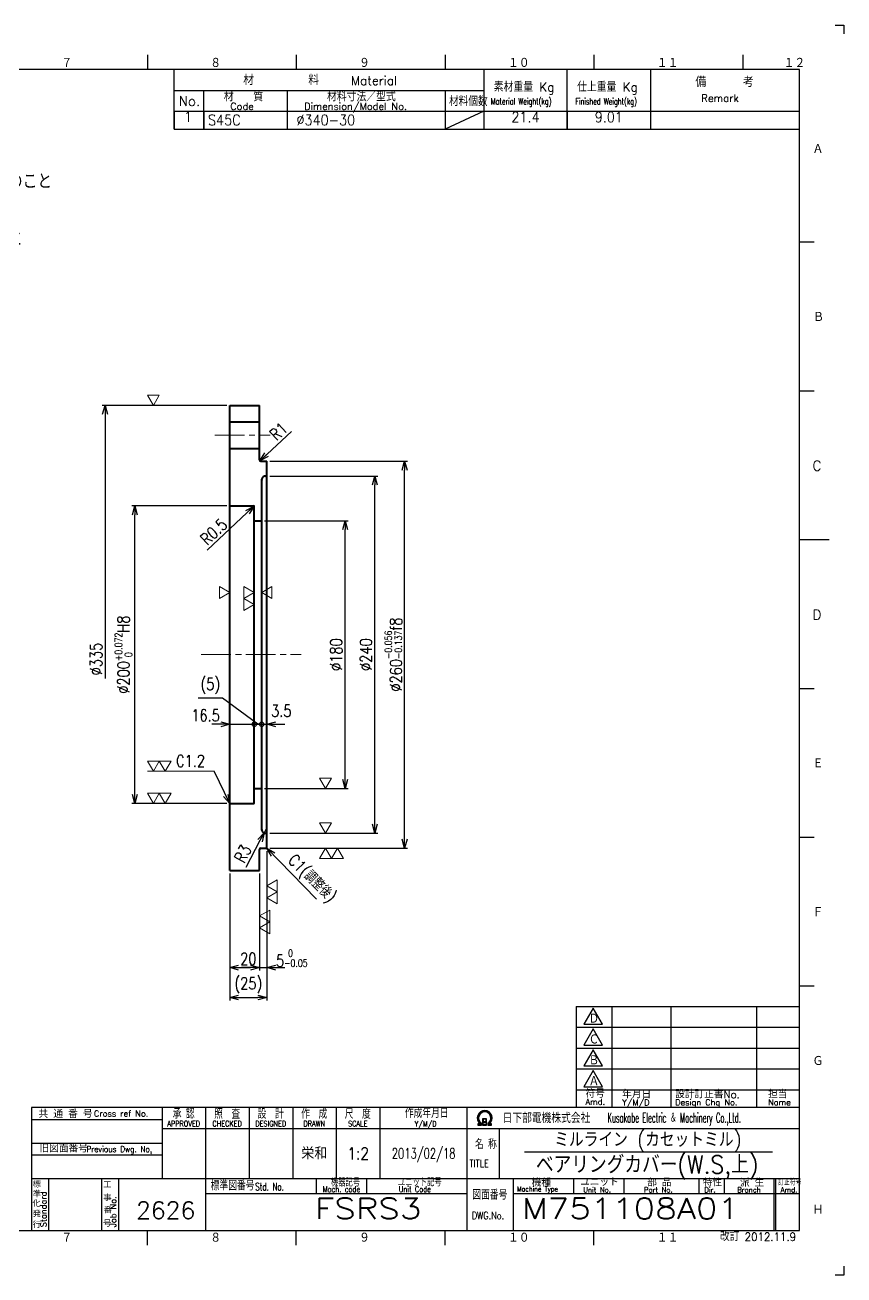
# Model space of a CAD drawing. Header units: millimetres. Extents: x 0 to 1188, y 0 to 840.
# Drawn here: x 638 to 1188, y 0 to 840 of the extents above; entities that cross this region are included whole.
import ezdxf
from ezdxf.enums import TextEntityAlignment as Align

# ---------------------------------------------------------------- set-up
doc = ezdxf.new("R2010")
doc.units = ezdxf.units.MM
doc.header["$LTSCALE"] = 2
doc.linetypes.add('GEN7', pattern=[15, 10, -1.5, 2, -1.5])
doc.layers.get('0').update_dxf_attribs({"lineweight": 20})
doc.layers.get('DEFPOINTS').update_dxf_attribs({"color": 253})
for name, color, linetype, lineweight in [('2', 5, 'Continuous', 40), ('4', 3, 'Continuous', 13), ('5', 3, 'Continuous', 13), ('6', 7, 'Continuous', 50), ('7', 4, 'GEN7', 13), ('8', 1, 'Continuous', 13)]:
    doc.layers.add(name, color=color, linetype=linetype, lineweight=lineweight)
doc.layers.add('RAHM2', color=1, linetype='Continuous')
doc.layers.add('RAHM3', color=52, linetype='Continuous')
doc.styles.add('DIMENSION', font='romans.shx', dxfattribs={"width": 0.8, "bigfont": 'extfont2.shx'})
doc.styles.get("Standard").update_dxf_attribs({"font": 'romans.shx', "width": 0.8, "bigfont": 'extfont2.shx'})
doc.dimstyles.new('GEN-ISO$0', dxfattribs={"dimscale": 2, "dimtxt": 4, "dimasz": 3, "dimexe": 1, "dimexo": 1, "dimgap": 1, "dimtad": 3, "dimrnd": 0.01, "dimdsep": 46, "dimtxsty": 'Standard', "dimblk": 'OPEN30', "dimcen": 0, "dimclrt": 7, "dimazin": 2, "dimtp": 0.1, "dimtm": 0.1, "dimtfac": 0.6, "dimtmove": 2, "dimatfit": 3, "dimldrblk": 'OPEN30', "dimfxl": 1, "dimarcsym": 0})
doc.dimstyles.new('GEN-ISO$4', dxfattribs={"dimscale": 2, "dimtxt": 4, "dimasz": 3, "dimexe": 1, "dimexo": 1, "dimgap": 1, "dimtad": 1, "dimtoh": 1, "dimrnd": 0.01, "dimdsep": 46, "dimtxsty": 'Standard', "dimblk": 'OPEN30', "dimcen": 0, "dimclrt": 7, "dimazin": 2, "dimtp": 0.1, "dimtm": 0.1, "dimtfac": 0.6, "dimtofl": 0, "dimtmove": 0, "dimatfit": 2, "dimldrblk": 'OPEN30', "dimfxl": 1, "dimarcsym": 0})
doc.dimstyles.new('GEN-ISO$7', dxfattribs={"dimscale": 2, "dimtxt": 4, "dimasz": 3, "dimexe": 1, "dimexo": 1, "dimgap": 1, "dimtad": 3, "dimrnd": 0.01, "dimdsep": 46, "dimtxsty": 'Standard', "dimblk": 'OPEN30', "dimcen": 0, "dimclrt": 7, "dimazin": 2, "dimtp": 0.1, "dimtm": 0.1, "dimtfac": 0.6, "dimtmove": 2, "dimatfit": 3, "dimldrblk": 'OPEN30', "dimfxl": 1, "dimarcsym": 0})

# ---------------------------------------------------------------- blocks, each defined once
blk = doc.blocks.new('1A2ブヒン')
at = {"layer": 'RAHM2', "color": 5, "linetype": 'Continuous'}
for p, q in [((591, 420), (594, 420)), ((594, 420), (594, 417)), ((360, 410), (360, 405)), ((410, 410), (410, 405)), ((460, 410), (460, 405)), ((510, 410), (510, 405)), ((560, 410), (560, 405)), ((579, 405), (25, 405)), ((579, 15), (579, 405)), ((584, 347), (579, 347)), ((584, 347), (579, 347)), ((584, 297), (579, 297)), ((584, 297), (579, 297)), ((589, 247), (579, 247)), ((589, 247), (579, 247)), ((584, 197), (579, 197)), ((584, 197), (579, 197)), ((584, 147), (579, 147)), ((584, 147), (579, 147)), ((584, 97), (579, 97)), ((584, 97), (579, 97)), ((25, 15), (579, 15)), ((360, 10), (360, 15)), ((410, 10), (410, 15)), ((460, 10), (460, 15)), ((510, 10), (510, 15)), ((594, 0), (591, 0)), ((594, 3), (594, 0))]:
    blk.add_line(p, q, dxfattribs=at)
at = {"layer": 'RAHM2', "color": 7, "linetype": 'Continuous'}
for p, q in [((369, 385), (369, 405)), ((473, 405), (473, 385)), ((501, 385), (501, 405)), ((529, 405), (529, 385)), ((369, 398), (473, 398)), ((379, 385), (379, 398)), ((407, 398), (407, 385)), ((460, 398), (460, 385)), ((369, 391), (579, 391)), ((473, 391), (460, 385)), ((369, 385), (579, 385)), ((504, 90.26), (579, 90.26)), ((504, 90.26), (504, 56.26)), ((516, 90.26), (516, 56.26)), ((535.8, 90.26), (535.8, 56.26)), ((564.6, 90.26), (564.6, 56.26)), ((579, 56.26), (579, 90.26)), ((504, 83.26), (579, 83.26)), ((504, 76.26), (579, 76.26)), ((504, 69.26), (579, 69.26)), ((504, 62.26), (579, 62.26)), ((364.93, 56.26), (364.93, 32.42)), ((379.55, 56.26), (379.55, 15)), ((394.18, 56.26), (394.18, 32.42)), ((408.8, 56.26), (408.8, 32.42)), ((423.43, 56.26), (423.43, 32.42)), ((438.05, 56.26), (438.05, 32.42)), ((467.3, 56.26), (467.3, 15)), ((321.05, 52.26), (364.93, 52.26)), ((364.93, 49.26), (579, 49.26)), ((438.05, 49.26), (438.05, 32.42)), ((467.3, 49.26), (467.3, 49.26)), ((478.17, 49.26), (478.17, 32.42)), ((321.05, 44.34), (364.93, 44.34)), ((321.05, 40.34), (364.93, 40.34)), ((321.05, 32.42), (579, 32.42)), ((326.77, 32.42), (326.77, 15)), ((344.59, 32.42), (344.59, 15)), ((350.3, 32.42), (350.3, 15)), ((416.73, 32.42), (416.73, 27.42)), ((433.59, 32.42), (433.59, 27.42)), ((482.82, 32.42), (482.82, 15)), ((503.15, 32.42), (503.15, 27.42)), ((520, 32.42), (520, 27.42)), ((545.29, 32.42), (545.29, 27.42)), ((553.72, 32.42), (553.72, 27.42)), ((570.57, 15), (570.57, 32.42)), ((571.07, 15), (571.07, 32.42)), ((379.55, 27.42), (467.3, 27.42)), ((482.82, 27.42), (579, 27.42))]:
    blk.add_line(p, q, dxfattribs=at)
at = {"layer": 'RAHM2', "color": 3, "linetype": 'Continuous'}
blk.add_line((486.73, 41.35), (570.03, 41.35), dxfattribs=at)
at = {"layer": 'RAHM2', "color": 7, "linetype": 'Continuous'}
for points in [[(509.79, 89.67), (506.65, 84.23), (512.92, 84.23)], [(509.79, 82.67), (506.65, 77.23), (512.92, 77.23)], [(509.79, 75.67), (506.65, 70.23), (512.92, 70.23)], [(509.79, 68.67), (506.65, 63.23), (512.92, 63.23)]]:
    blk.add_lwpolyline(points, close=True, dxfattribs=at)
at = {"layer": 'RAHM2', "color": 5, "linetype": 'Continuous'}
blk.add_lwpolyline([(579, 56.26), (321.05, 56.26), (321.05, 15)], dxfattribs=at)
at = {"layer": 'RAHM2', "color": 7, "linetype": 'Continuous'}
for points in [[(471.02, 50.4), (472.22, 50.4), (472.22, 51.01)], [(471.02, 50.58), (471.97, 50.58), (471.97, 50.91)], [(471.72, 50.82), (471.72, 50.75), (471.02, 50.75), (471.02, 50.4)], [(472.62, 52.51), (472.62, 50.4), (473.92, 50.4), (473.92, 52.51), (472.62, 52.51)], [(472.77, 52.36), (472.77, 51.53), (473.77, 51.53), (473.77, 52.36), (472.77, 52.36)], [(473.77, 51.38), (473.77, 50.55), (472.77, 50.55), (472.77, 51.38), (473.77, 51.38)], [(474.32, 50.98), (474.32, 50.4), (475.58, 50.4), (475.58, 50.75), (474.85, 50.75), (474.85, 50.8)], [(474.57, 50.87), (474.57, 50.58), (475.58, 50.58)]]:
    blk.add_lwpolyline(points, dxfattribs=at)
for radius, start, end in [(2.5, 308.2706, 230.8952), (2.28, 303.9949, 234.4013), (2.06, 299.8294, 238.4756)]:
    blk.add_arc((473.3, 52.76), radius, start, end, dxfattribs=at)
at = {"layer": '4', "width": 0.9}
blk.add_text('改訂 2012.11.9', height=2.8, dxfattribs=at).set_placement((577.91, 11.44), align=Align.RIGHT)
at = {"layer": 'RAHM2', "color": 5, "linetype": 'Continuous'}
for s, height, p in [('７', 3.31, (331.11, 405.6)), ('８', 3.31, (381.11, 405.6)), ('９', 3.31, (431.11, 405.6)), ('１０', 3.311, (481.11, 405.6)), ('１１', 3.311, (531.11, 405.6)), ('１２', 3.311, (573.72, 405.6)), ('Ａ', 3.31, (583.43, 376.71)), ('Ｂ', 3.31, (583.65, 320.24)), ('C', 3.31, (583.43, 270.24)), ('D', 3.31, (583.43, 220.24)), ('Ｅ', 3.31, (583.43, 170.24)), ('Ｆ', 3.31, (583.43, 120.24)), ('Ｇ', 3.31, (583.43, 70.24)), ('Ｈ', 3.31, (583.43, 20.24)), ('７', 3.31, (331.11, 10.87)), ('８', 3.31, (381.11, 10.87)), ('９', 3.31, (431.11, 10.87)), ('１０', 3.311, (481.11, 10.87)), ('１１', 3.311, (531.11, 10.87))]:
    blk.add_text(s, height=height, dxfattribs=at).set_placement(p)
at = {"layer": 'RAHM2', "color": 7, "linetype": 'Continuous'}
for s, height, p in [('材\u3000\u3000\u3000\u3000\u3000料', 3.311, (392.18, 399.82)), ('Material', 3, (428.34, 399.82)), ('素材重量 Kg', 3, (476.35, 397.63)), ('仕上重量 Kg', 3, (504.35, 397.63)), ('備     考', 3.311, (544.08, 399.21)), ('No.', 3.311, (370.5, 392.82)), ('材\u3000\u3000質', 3, (385.68, 394.39)), ('材料寸法／型式', 3, (420.33, 394.39)), ('Remark', 2.5, (546.03, 394.16)), ('Code', 2.4, (387.82, 391.45)), ('Dimension/Model No.', 2.4, (412.65, 391.45)), ('Ｄ', 3.2, (508.23, 84.47)), ('Ｃ', 3.2, (508.23, 77.47)), ('Ｂ', 3.2, (508.23, 70.47)), ('Ａ', 3.2, (508.23, 63.47)), ('Amd.', 2, (507.17, 57.2)), ('符号', 2.5, (507.17, 59.63)), ('Y/M/D', 2, (519.49, 56.97)), ('年月日', 2.5, (519.49, 59.4)), ('設計訂正書No.', 2.5, (537.29, 59.44)), ('Design Chg No.', 2, (537.29, 57.01)), ('担当', 2.5, (568.5, 59.44)), ('Name', 2, (568.5, 57.01)), ('共 通 番 号', 2.5, (323.44, 52.79)), ('Cross ref No.', 2, (342.05, 53.23)), ('旧図面番号', 2.5, (323.76, 41.21)), ('標', 2, (321.44, 29.43)), ('工', 2, (345.15, 29.24)), ('機種', 2.4, (489.08, 29.76)), ('ユニット', 2.4, (505.39, 29.96)), ('Unit No.', 1.7, (506.39, 27.76)), ('Part No.', 1.7, (526.81, 27.76)), ('部 品', 2.4, (527.93, 29.79)), ('特性', 2.4, (546.55, 29.78)), ('Dir.', 1.7, (547.09, 27.76)), ('Branch', 1.7, (558.13, 27.76)), ('派 生', 2.4, (559.06, 29.72)), ('Amd.', 1.7, (572.74, 27.76)), ('準', 2, (321.47, 26.11)), ('事', 2, (345.17, 24.92)), ('化', 2, (321.37, 22.95)), ('発', 2, (321.46, 19.47)), ('番', 2, (345.31, 20.76)), ('行', 2, (321.46, 15.82)), ('号', 2, (345.11, 16.28))]:
    blk.add_text(s, height=height, dxfattribs=at).set_placement(p)
for s, height, width, p in [('材料個数', 3, 0.8, (461.32, 392.79)), ('Material Weight(kg)', 2.2, 0.68, (475.37, 393.25)), ('Finished Weight(kg)', 2.2, 0.68, (503.74, 393.25)), ('作成年月日', 3, 0.7, (446.49, 52.82)), ('Kusakabe Electric ＆ Machinery Co.,Ltd.', 3.3108, 0.5, (514.56, 51.19)), ('Y/M/D', 1.8, 0.8, (449.79, 49.87)), ('Previous Dwg. No,', 2, 0.9, (339.53, 41.31)), ('名 称', 3, 0.7, (470.06, 42.33)), ('TITLE', 2.5, 0.8, (468.18, 36.25)), ('標準図番号', 3, 0.7, (381.26, 28.44)), ('Std. No.', 2.5, 0.7, (396.23, 28.44)), ('Mach. code', 2, 0.7, (418.86, 27.83)), ('機器記号', 2.5, 0.7, (421.65, 29.77)), ('ユニット記号', 2.5, 0.7, (444.14, 29.85)), ('Unit Code', 2, 0.7, (444.45, 27.83)), ('Machine Type', 1.7, 0.9, (484.15, 28.05)), ('訂正符号', 2, 0.7, (571.87, 30.16)), ('図面番号', 3, 0.7, (469.15, 25.37))]:
    blk.add_text(s, height=height, dxfattribs=dict(at, width=width)).set_placement(p)
for s, height, width, p in [('承 認', 3, 0.7, (372.18, 54.35)), ('照  査', 3, 0.7, (386.8, 54.35)), ('設  計', 3, 0.7, (401.43, 54.35)), ('作  成', 3, 0.7, (416.05, 54.35)), ('尺  度', 3, 0.7, (430.67, 54.35)), ('APPROVED', 1.8, 0.8, (372.18, 50.85)), ('CHECKED', 1.8, 0.8, (386.8, 50.85)), ('DESIGNED', 1.8, 0.8, (401.43, 50.85)), ('DRAWN', 1.8, 0.8, (416.05, 50.85)), ('SCALE', 1.8, 0.8, (430.67, 50.85)), ('DWG.No.', 2.5, 0.8, (474.41, 19.96))]:
    blk.add_text(s, height=height, dxfattribs=dict(at, width=width)).set_placement(p, align=Align.MIDDLE)
at = {"layer": 'RAHM2', "color": 7, "linetype": 'Continuous', "width": 0.844147}
blk.add_text('日下部電機株式会社', height=3.311, dxfattribs=at).set_placement((479.35, 51.06), (508.79, 51.06), align=Align.FIT)
at = {"layer": 'RAHM2', "color": 7, "linetype": 'Continuous'}
for s, p in [('Standard', (326.07, 16.05)), ('Job No.', (349.5, 16.05))]:
    blk.add_text(s, height=2, rotation=90, dxfattribs=at).set_placement(p)
at = {"layer": 'RAHM2', "color": 5, "linetype": 'Continuous', "width": 0.7}
for tag, p in [('HEADER3', (35, 392.01)), ('HEADER4', (54.75, 392)), ('HEADER15', (74.49, 392)), ('HEADER16', (94.43, 392))]:
    blk.add_attdef(tag, text='', height=6, dxfattribs=at).set_placement(p, align=Align.MIDDLE)
at = {"layer": 'RAHM2', "color": 7, "linetype": 'Continuous'}
blk.add_attdef('HEADER5', text='', height=2.5, dxfattribs=at).set_placement((63.69, 385.1), align=Align.BOTTOM_RIGHT)
for tag, height, width, p in [('HEADER25', 3.2, 0.63, (525.91, 86.65)), ('HEADER24', 3.5, 0.8, (571.57, 86.49)), ('HEADER23', 3.33, 0.8, (550.4, 86.46)), ('HEADER22', 3.2, 0.63, (525.91, 79.65)), ('HEADER20', 3.33, 0.8, (550.4, 79.46)), ('HEADER21', 3.5, 0.8, (571.57, 79.49)), ('HEADER19', 3.2, 0.63, (525.91, 72.65)), ('HEADER17', 3.33, 0.8, (550.4, 72.46)), ('HEADER18', 3.5, 0.8, (571.57, 72.49)), ('HEADER11', 3.2, 0.63, (525.91, 65.65)), ('HEADER10', 3.5, 0.8, (571.57, 65.49)), ('HEADER9', 3.33, 0.8, (550.4, 65.46)), ('HEADER7', 3.31, 0.8, (343.63, 48.21)), ('HEADER1', 5, 0.9, (528.12, 45.15)), ('GEN-TITLE-SCA', 4, 0.85, (430.79, 40.85)), ('HEADER14', 3.31, 0.8, (343.63, 36.29)), ('HEADER2', 6, 0.9, (527.89, 36.68))]:
    blk.add_attdef(tag, text='', height=height, dxfattribs=dict(at, width=width)).set_placement(p, align=Align.MIDDLE)
for tag, p in [('HEADER27', (401.45, 41.09)), ('HEADER26', (416.07, 41.09))]:
    blk.add_attdef(tag, text='', height=4, dxfattribs=at).set_placement(p, align=Align.MIDDLE)
at = {"layer": 'RAHM2', "color": 7, "linetype": 'Continuous', "width": 0.7}
blk.add_attdef('GEN-TITLE-DAT', text='', height=3.5, dxfattribs=at).set_placement((452.8, 39.1), align=Align.CENTER)
at = {"layer": 'RAHM2', "color": 5, "linetype": 'Continuous', "style": 'DIMENSION', "width": 1.2}
for tag, p in [('HEADER13', (382.56, 16.75)), ('HEADER12', (416.26, 16.72)), ('GEN-TITLE-DWG', (485.79, 16.74))]:
    blk.add_attdef(tag, text='', height=7.02, dxfattribs=at).set_placement(p, align=Align.BOTTOM_LEFT)
at = {"layer": 'RAHM2', "color": 5, "linetype": 'Continuous', "style": 'DIMENSION'}
blk.add_attdef('HEADER8', text='', height=7.02, dxfattribs=at).set_placement((577.6, 16.71), align=Align.BOTTOM_RIGHT)
at = {"layer": 'RAHM2', "color": 5, "linetype": 'Continuous'}
blk.add_attdef('HEADER6', text='', height=5.8, dxfattribs=at).set_placement((376.09, 17.1), align=Align.BOTTOM_RIGHT)
blk = doc.blocks.new('STDBUHIN')
at = {"color": 7}
for p, q in [((0, 0), (0, -6)), ((10, 0), (10, -6)), ((38, 0), (38, -6)), ((91, 0), (91, -6)), ((104, 0), (104, -6)), ((132, 0), (132, -6)), ((160, 0), (160, -6)), ((0, -6), (210, -6))]:
    blk.add_line(p, q, dxfattribs=at)
at = {"layer": 'RAHM3', "color": 7, "width": 0.9}
for tag, p in [('1GENST', (4.710911, -4.609434)), ('4GENST', (96.434633, -4.658422)), ('5GENST', (118, -4.729)), ('6GENST', (146, -4.729))]:
    blk.add_attdef(tag, text='', height=3.5, dxfattribs=at).set_placement(p, align=Align.BOTTOM_CENTER)
at = {"layer": 'RAHM3', "color": 7}
for tag, p, width in [('2GENST', (11.373533, -4.658422), 0.8), ('3GENST', (41.070972, -4.658422), 0.8), ('7GENST', (162.759538, -4.671383), 0.9)]:
    blk.add_attdef(tag, p, '', height=3.5, dxfattribs=dict(at, width=width))
blk = doc.blocks.new('_Open30')
at = {"color": 0, "linetype": 'ByBlock', "lineweight": -2}
for p, q in [((-1, 0.27), (0, 0)), ((0, 0), (-1, -0.27)), ((0, 0), (-1, 0))]:
    blk.add_line(p, q, dxfattribs=at)
blk = doc.blocks.new('*D12')
at = {"layer": '5', "color": 0, "lineweight": -2, "transparency": 16777216}
for p, q in [((800.28, 284.89), (800.28, 184.54)), ((775.28, 269.89), (775.28, 184.54)), ((781.28, 186.54), (794.28, 186.54))]:
    blk.add_line(p, q, dxfattribs=at)
at = {"layer": 'DEFPOINTS', "color": 0, "transparency": 16777216}
for p in [(800.28, 286.89), (775.28, 271.89), (800.28, 186.54)]:
    blk.add_point(p, dxfattribs=at)
at = {"layer": '5', "color": 0, "lineweight": -2, "transparency": 16777216, "xscale": 6, "yscale": 6, "zscale": 6, "rotation": 180}
blk.add_blockref('_Open30', (775.28, 186.54), dxfattribs=at)
at = {"layer": '5', "color": 0, "lineweight": -2, "transparency": 16777216, "xscale": 6, "yscale": 6, "zscale": 6}
blk.add_blockref('_Open30', (800.28, 186.54), dxfattribs=at)
at = {"layer": '5', "color": 7, "transparency": 16777216, "insert": (787.78, 194.64), "char_height": 8, "attachment_point": 5}
blk.add_mtext('(25)', dxfattribs=at)
blk = doc.blocks.new('*D13')
at = {"layer": '5', "color": 0, "lineweight": -2, "transparency": 16777216}
for p, q in [((775.28, 269.89), (775.28, 204.54)), ((795.28, 269.89), (795.28, 204.54)), ((781.28, 206.54), (789.28, 206.54))]:
    blk.add_line(p, q, dxfattribs=at)
at = {"layer": 'DEFPOINTS', "color": 0, "transparency": 16777216}
for p in [(775.28, 271.89), (795.28, 271.89), (795.28, 206.54)]:
    blk.add_point(p, dxfattribs=at)
at = {"layer": '5', "color": 0, "lineweight": -2, "transparency": 16777216, "xscale": 6, "yscale": 6, "zscale": 6, "rotation": 180}
blk.add_blockref('_Open30', (775.28, 206.54), dxfattribs=at)
at = {"layer": '5', "color": 0, "lineweight": -2, "transparency": 16777216, "xscale": 6, "yscale": 6, "zscale": 6}
blk.add_blockref('_Open30', (795.28, 206.54), dxfattribs=at)
at = {"layer": '5', "color": 7, "transparency": 16777216, "insert": (787.78, 212.54), "char_height": 8, "attachment_point": 5}
blk.add_mtext('20', dxfattribs=at)
blk = doc.blocks.new('*D14')
at = {"layer": '5', "color": 0, "lineweight": -2, "transparency": 16777216}
for p, q in [((800.28, 284.89), (800.28, 204.54)), ((795.28, 269.89), (795.28, 204.54)), ((789.28, 206.54), (783.28, 206.54)), ((795.28, 206.54), (800.28, 206.54)), ((806.28, 206.54), (812.28, 206.54))]:
    blk.add_line(p, q, dxfattribs=at)
at = {"layer": 'DEFPOINTS', "color": 0, "transparency": 16777216}
for p in [(800.28, 286.89), (795.28, 271.89), (800.28, 206.54)]:
    blk.add_point(p, dxfattribs=at)
at = {"layer": '5', "color": 0, "lineweight": -2, "transparency": 16777216, "xscale": 6, "yscale": 6, "zscale": 6}
blk.add_blockref('_Open30', (795.28, 206.54), dxfattribs=at)
at = {"layer": '5', "color": 0, "lineweight": -2, "transparency": 16777216, "xscale": 6, "yscale": 6, "zscale": 6, "rotation": 180}
blk.add_blockref('_Open30', (800.28, 206.54), dxfattribs=at)
at = {"layer": '5', "color": 7, "transparency": 16777216, "insert": (817.01, 212.94), "char_height": 8, "attachment_point": 5}
blk.add_mtext('5{\\H4.800000;\\S 0^ -0.05;}', dxfattribs=at)
blk = doc.blocks.new('*D15')
at = {"layer": '5', "color": 0, "lineweight": -2, "transparency": 16777216}
for p, q in [((773.28, 516.89), (709.53, 516.89)), ((711.53, 322.89), (711.53, 510.89)), ((773.28, 316.89), (709.53, 316.89))]:
    blk.add_line(p, q, dxfattribs=at)
at = {"layer": 'DEFPOINTS', "color": 0, "transparency": 16777216}
for p in [(711.53, 516.89), (775.28, 516.89), (775.28, 316.89)]:
    blk.add_point(p, dxfattribs=at)
at = {"layer": '5', "color": 0, "lineweight": -2, "transparency": 16777216, "xscale": 6, "yscale": 6, "zscale": 6}
for p, rotation in [((711.53, 516.89), 90), ((711.53, 316.89), 270)]:
    blk.add_blockref('_Open30', p, dxfattribs=dict(at, rotation=rotation))
at = {"layer": '5', "color": 7, "transparency": 16777216, "insert": (703.93, 416.89), "char_height": 8, "attachment_point": 5, "rotation": 90}
blk.add_mtext('\\A1;%%c200{\\H4.800000;\\S+0.072^  0;}H8', dxfattribs=at)
blk = doc.blocks.new('*D16')
at = {"layer": '5', "color": 0, "lineweight": -2, "transparency": 16777216}
for p, q in [((798.78, 506.89), (854.83, 506.89)), ((852.83, 332.89), (852.83, 500.89)), ((798.78, 326.89), (854.83, 326.89))]:
    blk.add_line(p, q, dxfattribs=at)
at = {"layer": 'DEFPOINTS', "color": 0, "transparency": 16777216}
for p in [(796.78, 506.89), (852.83, 506.89), (796.78, 326.89)]:
    blk.add_point(p, dxfattribs=at)
at = {"layer": '5', "color": 0, "lineweight": -2, "transparency": 16777216, "xscale": 6, "yscale": 6, "zscale": 6}
for p, rotation in [((852.83, 506.89), 90), ((852.83, 326.89), 270)]:
    blk.add_blockref('_Open30', p, dxfattribs=dict(at, rotation=rotation))
at = {"layer": '5', "color": 7, "transparency": 16777216, "insert": (846.83, 416.89), "char_height": 8, "attachment_point": 5, "rotation": 90}
blk.add_mtext('%%c180', dxfattribs=at)
blk = doc.blocks.new('*D17')
at = {"layer": '5', "color": 0, "lineweight": -2, "transparency": 16777216}
for p, q in [((802.28, 536.89), (874.83, 536.89)), ((872.83, 302.89), (872.83, 530.89)), ((802.28, 296.89), (874.83, 296.89))]:
    blk.add_line(p, q, dxfattribs=at)
at = {"layer": 'DEFPOINTS', "color": 0, "transparency": 16777216}
for p in [(800.28, 536.89), (872.83, 536.89), (800.28, 296.89)]:
    blk.add_point(p, dxfattribs=at)
at = {"layer": '5', "color": 0, "lineweight": -2, "transparency": 16777216, "xscale": 6, "yscale": 6, "zscale": 6}
for p, rotation in [((872.83, 536.89), 90), ((872.83, 296.89), 270)]:
    blk.add_blockref('_Open30', p, dxfattribs=dict(at, rotation=rotation))
at = {"layer": '5', "color": 7, "transparency": 16777216, "insert": (866.83, 416.89), "char_height": 8, "attachment_point": 5, "rotation": 90}
blk.add_mtext('%%c240', dxfattribs=at)
blk = doc.blocks.new('*D18')
at = {"layer": '5', "color": 0, "lineweight": -2, "transparency": 16777216}
for p, q in [((802.28, 546.89), (894.83, 546.89)), ((892.83, 292.89), (892.83, 540.89)), ((802.28, 286.89), (894.83, 286.89))]:
    blk.add_line(p, q, dxfattribs=at)
at = {"layer": 'DEFPOINTS', "color": 0, "transparency": 16777216}
for p in [(800.28, 546.89), (892.83, 546.89), (800.28, 286.89)]:
    blk.add_point(p, dxfattribs=at)
at = {"layer": '5', "color": 0, "lineweight": -2, "transparency": 16777216, "xscale": 6, "yscale": 6, "zscale": 6}
for p, rotation in [((892.83, 546.89), 90), ((892.83, 286.89), 270)]:
    blk.add_blockref('_Open30', p, dxfattribs=dict(at, rotation=rotation))
at = {"layer": '5', "color": 7, "transparency": 16777216, "insert": (885.23, 416.89), "char_height": 8, "attachment_point": 5, "rotation": 90}
blk.add_mtext('%%c260{\\H4.800000;\\S-0.056^ -0.137;}f8', dxfattribs=at)
blk = doc.blocks.new('_DotSmall')
at = {"color": 0, "linetype": 'ByBlock', "const_width": 0.5}
blk.add_lwpolyline([(-0.0625, 0, 1), (0.0625, 0, 1)], format="xyb", close=True, dxfattribs=at)
blk = doc.blocks.new('*D19')
at = {"layer": '5', "color": 0, "lineweight": -2, "transparency": 16777216}
for p, q in [((769.28, 370.07), (763.28, 370.07)), ((775.28, 370.07), (781.28, 370.07)), ((781.28, 370.07), (791.78, 370.07))]:
    blk.add_line(p, q, dxfattribs=at)
at = {"layer": 'DEFPOINTS', "color": 0, "transparency": 16777216}
for p in [(791.78, 370.07), (775.28, 347.29), (791.78, 346.42)]:
    blk.add_point(p, dxfattribs=at)
at = {"layer": '5', "color": 0, "lineweight": -2, "transparency": 16777216, "xscale": 6, "yscale": 6, "zscale": 6}
for name, p in [('_Open30', (775.28, 370.07)), ('_DotSmall', (791.78, 370.07))]:
    blk.add_blockref(name, p, dxfattribs=at)
at = {"layer": '5', "color": 7, "transparency": 16777216, "insert": (759.06, 376.07), "char_height": 8, "attachment_point": 5}
blk.add_mtext('16.5', dxfattribs=at)
blk = doc.blocks.new('*D20')
at = {"layer": '5', "color": 0, "lineweight": -2, "transparency": 16777216}
for p, q in [((770.36, 387.67), (754.17, 387.67)), ((794.28, 370.07), (770.36, 387.67)), ((791.78, 370.07), (796.78, 370.07))]:
    blk.add_line(p, q, dxfattribs=at)
at = {"layer": 'DEFPOINTS', "color": 0, "transparency": 16777216}
for p in [(796.78, 370.07), (791.78, 326.89), (796.78, 326.89)]:
    blk.add_point(p, dxfattribs=at)
at = {"layer": '5', "color": 0, "lineweight": -2, "transparency": 16777216, "xscale": 6, "yscale": 6, "zscale": 6, "rotation": 180}
blk.add_blockref('_DotSmall', (791.78, 370.07), dxfattribs=at)
at = {"layer": '5', "color": 0, "lineweight": -2, "transparency": 16777216, "xscale": 6, "yscale": 6, "zscale": 6}
blk.add_blockref('_DotSmall', (796.78, 370.07), dxfattribs=at)
at = {"layer": '5', "color": 7, "transparency": 16777216, "insert": (762.27, 395.77), "char_height": 8, "attachment_point": 5}
blk.add_mtext('(5)', dxfattribs=at)
blk = doc.blocks.new('A$C44AD5685')
at = {"layer": '6', "width": 0.9}
for s, p in [('タップ、キリ穴は面取り仕上げのこと', (0, 19.2)), ('指示なき角部は糸面取りのこと', (0, 9.6)), ('完成時、バリ、キリ粉はなきこと', (0, 0))]:
    blk.add_text(s, height=5, dxfattribs=at).set_placement(p)
blk = doc.blocks.new('100S')
for p, q in [((-2, 3.464096), (2, 3.464096)), ((0, 0), (-2, 3.464096)), ((2, 3.464096), (0, 0))]:
    blk.add_line(p, q)
blk = doc.blocks.new('*D21')
at = {"layer": '5', "color": 0, "lineweight": -2, "transparency": 16777216}
for p, q in [((790.91, 516.05), (760.15, 487.03)), ((787.28, 512.62), (790.91, 516.05))]:
    blk.add_line(p, q, dxfattribs=at)
at = {"layer": 'DEFPOINTS', "color": 0, "transparency": 16777216}
for p in [(790.91, 516.05), (791.28, 516.39)]:
    blk.add_point(p, dxfattribs=at)
at = {"layer": '5', "color": 0, "lineweight": -2, "transparency": 16777216, "xscale": 6, "yscale": 6, "zscale": 6, "rotation": 43.32553651199098}
blk.add_blockref('_Open30', (791.64, 516.74), dxfattribs=at)
at = {"layer": '5', "color": 7, "transparency": 16777216, "insert": (764.58, 499.46), "char_height": 8, "attachment_point": 5, "rotation": 43.32554}
blk.add_mtext('R0.5', dxfattribs=at)
blk = doc.blocks.new('*D22')
at = {"layer": '5', "color": 0, "lineweight": -2, "transparency": 16777216}
for p, q in [((797.01, 548.57), (816.81, 566.79)), ((799.96, 551.28), (797.01, 548.57))]:
    blk.add_line(p, q, dxfattribs=at)
at = {"layer": 'DEFPOINTS', "color": 0, "transparency": 16777216}
for p in [(796.28, 547.89), (797.01, 548.57)]:
    blk.add_point(p, dxfattribs=at)
at = {"layer": '5', "color": 0, "lineweight": -2, "transparency": 16777216, "xscale": 6, "yscale": 6, "zscale": 6, "rotation": 222.6152355958112}
blk.add_blockref('_Open30', (795.54, 547.22), dxfattribs=at)
at = {"layer": '5', "color": 7, "transparency": 16777216, "insert": (808.14, 566.96), "char_height": 8, "attachment_point": 5, "rotation": 42.61524}
blk.add_mtext('R1', dxfattribs=at)
blk = doc.blocks.new('*D23')
at = {"layer": '5', "color": 0, "lineweight": -2, "transparency": 16777216}
for p, q in [((799.78, 299.89), (798.38, 297.24)), ((795.57, 291.94), (786.06, 273.93))]:
    blk.add_line(p, q, dxfattribs=at)
at = {"layer": 'DEFPOINTS', "color": 0, "transparency": 16777216}
for p in [(798.38, 297.24), (799.78, 299.89)]:
    blk.add_point(p, dxfattribs=at)
at = {"layer": '5', "color": 0, "lineweight": -2, "transparency": 16777216, "xscale": 6, "yscale": 6, "zscale": 6, "rotation": 62.1393800991773}
blk.add_blockref('_Open30', (798.38, 297.24), dxfattribs=at)
at = {"layer": '5', "color": 7, "transparency": 16777216, "insert": (784.11, 283.09), "char_height": 8, "attachment_point": 5, "rotation": 62.13938}
blk.add_mtext('R3', dxfattribs=at)
blk = doc.blocks.new('*D32')
at = {"layer": '5', "color": 0, "linetype": 'ByBlock', "lineweight": -2, "transparency": 16777216}
for p, q in [((773.28, 584.39), (689.53, 584.39)), ((691.53, 578.39), (691.53, 400.77))]:
    blk.add_line(p, q, dxfattribs=at)
at = {"layer": 'DEFPOINTS', "color": 0, "transparency": 16777216}
for p in [(691.53, 584.39), (775.28, 584.39), (775.28, 249.39)]:
    blk.add_point(p, dxfattribs=at)
at = {"layer": '5', "color": 0, "lineweight": -2, "transparency": 16777216, "xscale": 6, "yscale": 6, "zscale": 6, "rotation": 90}
blk.add_blockref('_Open30', (691.53, 584.39), dxfattribs=at)
at = {"layer": '5', "color": 7, "transparency": 16777216, "insert": (685.53, 413.89), "char_height": 8, "attachment_point": 5, "rotation": 90}
blk.add_mtext('%%c335', dxfattribs=at)
blk = doc.blocks.new('_None')
blk = doc.blocks.new('*D33')
at = {"layer": '5', "color": 0, "linetype": 'ByBlock', "lineweight": -2, "transparency": 16777216}
for p, q in [((796.78, 370.07), (790.78, 370.07)), ((796.78, 370.07), (800.28, 370.07)), ((806.28, 370.07), (812.28, 370.07))]:
    blk.add_line(p, q, dxfattribs=at)
at = {"layer": 'DEFPOINTS', "color": 0, "transparency": 16777216}
for p in [(800.28, 370.07), (796.78, 326.89), (800.28, 296.89)]:
    blk.add_point(p, dxfattribs=at)
at = {"layer": '5', "color": 0, "lineweight": -2, "transparency": 16777216, "xscale": 6, "yscale": 6, "zscale": 6, "rotation": 180}
blk.add_blockref('_Open30', (800.28, 370.07), dxfattribs=at)
at = {"layer": '5', "color": 7, "transparency": 16777216, "insert": (809.97, 379.07), "char_height": 8, "attachment_point": 5}
blk.add_mtext('3.5', dxfattribs=at)

msp = doc.modelspace()

# ---------------------------------------------------------------- linework, layer by layer
at = {"layer": '2'}
for p, q in [((775.278, 584.392), (795.278, 584.392)), ((775.278, 271.892), (775.278, 584.392)), ((795.278, 547.892), (795.278, 584.392)), ((775.278, 573.392), (795.278, 573.392)), ((775.278, 555.392), (795.278, 555.392)), ((796.278, 546.892), (800.278, 546.892)), ((800.278, 286.892), (800.278, 546.892)), ((796.778, 299.892), (796.778, 533.892)), ((799.278, 536.892), (800.278, 536.892)), ((775.278, 516.892), (791.278, 516.892)), ((791.778, 317.392), (791.778, 516.392)), ((791.778, 506.892), (796.778, 506.892)), ((791.778, 326.892), (796.778, 326.892)), ((775.278, 316.892), (791.278, 316.892)), ((799.278, 296.892), (800.278, 296.892)), ((795.278, 271.892), (795.278, 285.892)), ((796.278, 286.892), (800.278, 286.892)), ((775.278, 271.892), (795.278, 271.892))]:
    msp.add_line(p, q, dxfattribs=at)
for centre, radius, start, end in [((796.278, 547.892), 1, 180, 270), ((799.357, 534.285), 2.609, 91.737642, 188.651216), ((791.278, 516.392), 0.5, 0, 90), ((791.278, 317.392), 0.5, 270, 0), ((799.357, 299.5), 2.609, 171.348784, 268.262358), ((796.278, 285.892), 1, 90, 180)]:
    msp.add_arc(centre, radius, start, end, dxfattribs=at)
at = {"layer": '5'}
msp.add_line((764.91, 338.469), (719.973, 338.469), dxfattribs=at)
at = {"layer": '7'}
for p, q in [((765.255, 564.392), (802.4, 564.392)), ((756.15, 416.892), (823.203, 416.892))]:
    msp.add_line(p, q, dxfattribs=at)

# ---------------------------------------------------------------- block references
at = {"layer": '2'}
ref = msp.add_blockref('1A2ブヒン', (0, 0), dxfattribs=dict(at, xscale=2, yscale=2, zscale=2))
ref.add_attrib('GEN-TITLE-DWG', 'M751108A01', dxfattribs={"layer": 'RAHM2', "color": 5, "linetype": 'Continuous', "height": 14.046, "style": 'DIMENSION', "width": 1.2}).set_placement((971.58, 33.471), align=Align.BOTTOM_LEFT)
ref.add_attrib('GEN-TITLE-DAT', '2013/02/18', dxfattribs={"layer": 'RAHM2', "color": 7, "linetype": 'Continuous', "height": 7, "width": 0.7}).set_placement((905.591, 78.205), align=Align.CENTER)
ref.add_attrib('GEN-TITLE-SCA', '1:2', dxfattribs={"layer": 'RAHM2', "color": 7, "linetype": 'Continuous', "height": 8, "width": 0.85}).set_placement((861.583, 81.701), align=Align.MIDDLE)
ref.add_attrib('HEADER1', 'ミルライン (カセットミル)', dxfattribs={"layer": 'RAHM2', "color": 7, "linetype": 'Continuous', "height": 10, "width": 0.9}).set_placement((1056.245, 90.295), align=Align.MIDDLE)
ref.add_attrib('HEADER2', 'ベアリングカバー(W.S,上)', dxfattribs={"layer": 'RAHM2', "color": 7, "linetype": 'Continuous', "height": 12, "width": 0.9}).set_placement((1055.789, 73.357), align=Align.MIDDLE)
ref.add_attrib('HEADER6', '2626', dxfattribs={"layer": 'RAHM2', "color": 5, "linetype": 'Continuous', "height": 11.6}).set_placement((752.177, 34.2), align=Align.BOTTOM_RIGHT)
ref.add_attrib('HEADER12', 'FSRS3', dxfattribs={"layer": 'RAHM2', "color": 5, "linetype": 'Continuous', "height": 14.046, "style": 'DIMENSION', "width": 1.2}).set_placement((832.516, 33.439), align=Align.BOTTOM_LEFT)
ref.add_attrib('HEADER26', '栄和', dxfattribs={"layer": 'RAHM2', "color": 7, "linetype": 'Continuous', "height": 8}).set_placement((832.148, 82.18), align=Align.MIDDLE)
at = {"layer": '2', "xscale": 2, "yscale": 2, "zscale": 2}
msp.add_blockref('A$C44AD5685', (487.677, 691.587), dxfattribs=at)
at = {"layer": '8', "xscale": 2, "yscale": 2, "zscale": 2}
for p in [(724.01, 584.392), (724.01, 338.469), (732.01, 338.469), (839.652, 326.892), (724.01, 316.892), (732.01, 316.892), (839.652, 296.892)]:
    msp.add_blockref('100S', p, dxfattribs=at)
at = {"layer": '8', "yscale": 2, "zscale": 2}
for p, xscale, rotation in [((775.278, 458.639), -2, 90), ((791.778, 458.639), -2, 90), ((796.778, 458.639), 2, 270), ((791.778, 450.639), -2, 90), ((839.652, 286.892), -2, 180), ((847.652, 286.892), -2, 180), ((800.278, 261.483), 2, 270), ((800.278, 253.483), 2, 270), ((795.278, 241.252), 2, 270), ((795.278, 233.252), 2, 270)]:
    msp.add_blockref('100S', p, dxfattribs=dict(at, xscale=xscale, rotation=rotation))
at = {"layer": 'RAHM2'}
ref = msp.add_blockref('STDBUHIN', (738, 782), dxfattribs=dict(at, xscale=2, yscale=2, zscale=2))
ref.add_attrib('1GENST', '1', dxfattribs={"layer": 'RAHM3', "color": 7, "height": 7, "width": 0.9}).set_placement((747.422, 772.781), align=Align.BOTTOM_CENTER)
ref.add_attrib('2GENST', 'S45C', (760.747, 772.683), dxfattribs={"layer": 'RAHM3', "color": 7, "height": 7, "width": 0.9})
ref.add_attrib('3GENST', '%%C340-30', (820.142, 772.683), dxfattribs={"layer": 'RAHM3', "color": 7, "height": 7, "width": 0.9})
ref.add_attrib('5GENST', '21.4', dxfattribs={"layer": 'RAHM3', "color": 7, "height": 7, "width": 0.9}).set_placement((974, 772.542), align=Align.BOTTOM_CENTER)
ref.add_attrib('6GENST', '9.01', dxfattribs={"layer": 'RAHM3', "color": 7, "height": 7, "width": 0.9}).set_placement((1030, 772.542), align=Align.BOTTOM_CENTER)

# ---------------------------------------------------------------- texts
at = {"layer": '6', "width": 0.8}
msp.add_text('C1.2', height=8, dxfattribs=at).set_placement((739.234, 341.403))
msp.add_text('C1(調整後)', height=8, rotation=315, dxfattribs=at).set_placement((813.84, 277.98))

# ---------------------------------------------------------------- dimensions: what is measured, and where the dimension line sits
at = {"layer": '5'}
for base, p1, p2, text, override, picture, middle in [((691.529, 584.392), (775.278, 249.392), (775.278, 584.392), '%%c<>', {"dimscale": 2, "dimblk1": 'None', "dimblk2": 'Open30', "dimsah": 1, "dimse1": 1, "dimsd1": 1, "dimtm": 0.1, "dimtmove": 0, "dimarcsym": 1}, '*D32', (691.529, 413.892)), ((892.831, 546.892), (800.278, 286.892), (800.278, 546.892), '%%c<>f8', {"dimscale": 2, "dimgap": 1, "dimtol": 1, "dimlim": 0, "dimtp": -0.056, "dimtm": 0.137, "dimtdec": 3, "dimtmove": 0, "dimtzin": 0}, '*D18', (892.831, 416.892)), ((872.831, 536.892), (800.278, 296.892), (800.278, 536.892), '%%c<>', {"dimscale": 2, "dimtm": 0.1, "dimtmove": 0}, '*D17', (872.831, 416.892)), ((711.529, 516.892), (775.278, 316.892), (775.278, 516.892), '%%c<>H8', {"dimscale": 2, "dimgap": 1, "dimtol": 1, "dimlim": 0, "dimtp": 0.072, "dimtm": 0, "dimtdec": 3, "dimtmove": 0, "dimtolj": 1}, '*D15', (711.529, 416.892))]:
    dim = msp.add_linear_dim(base=base, p1=p1, p2=p2, angle=90, text=text, dimstyle='GEN-ISO$0', override=override, dxfattribs=at)
    dim.commit()
    dim.dimension.update_dxf_attribs({"geometry": picture, "text_midpoint": middle, "dimtype": 160})
for center, mpoint, override, picture, middle in [((796.278, 547.892), (797.013, 548.569), {"dimscale": 2, "dimtoh": 0, "dimse1": 1, "dimtm": 0.1}, '*D22', (812.201, 562.542)), ((791.278, 516.392), (790.914, 516.049), {"dimscale": 2, "dimtoh": 0, "dimse1": 1, "dimtm": 0.1}, '*D21', (768.699, 495.096)), ((799.778, 299.892), (798.376, 297.24), {"dimscale": 2, "dimtoh": 0, "dimtm": 0.1, "dimtofl": 1}, '*D23', (789.412, 280.282))]:
    dim = msp.add_radius_dim(center=center, mpoint=mpoint, dimstyle='GEN-ISO$4', override=override, dxfattribs=at)
    dim.commit()
    dim.dimension.update_dxf_attribs({"geometry": picture, "text_midpoint": middle, "dimtype": 164})
dim = msp.add_linear_dim(base=(852.831, 506.892), p1=(796.778, 326.892), p2=(796.778, 506.892), angle=90, text='%%c<>', dimstyle='GEN-ISO$0', override={"dimscale": 2, "dimtm": 0.1, "dimtmove": 0}, dxfattribs=at)
dim.commit()
dim.dimension.update_dxf_attribs({"geometry": '*D16', "text_midpoint": (846.831, 416.892)})
dim = msp.add_linear_dim(base=(796.778, 370.066), p1=(791.778, 326.892), p2=(796.778, 326.892), text='(<>)', dimstyle='GEN-ISO$0', override={"dimscale": 2, "dimblk1": 'DotSmall', "dimblk2": 'DotSmall', "dimsah": 1, "dimse1": 1, "dimse2": 1, "dimtm": 0.1, "dimtmove": 1}, dxfattribs=at)
dim.commit()
dim.dimension.update_dxf_attribs({"geometry": '*D20', "text_midpoint": (768.364, 387.675), "dimtype": 160})
for base, p1, p2, override, picture, middle in [((791.778, 370.066), (775.278, 347.295), (791.778, 346.424), {"dimscale": 2, "dimblk1": 'Open30', "dimblk2": 'DotSmall', "dimsah": 1, "dimse1": 1, "dimse2": 1, "dimtm": 0.1, "dimtmove": 1}, '*D19', (759.064, 370.066)), ((800.278, 370.066), (796.778, 326.892), (800.278, 296.892), {"dimscale": 2, "dimblk1": 'None', "dimblk2": 'Open30', "dimsah": 1, "dimse1": 1, "dimse2": 1, "dimtm": 0.1, "dimarcsym": 1}, '*D33', (809.974, 379.066)), ((800.278, 206.544), (795.278, 271.892), (800.278, 286.892), {"dimscale": 2, "dimgap": 1, "dimtol": 1, "dimlim": 0, "dimtp": 0, "dimtm": 0.05, "dimtmove": 1}, '*D14', (817.007, 205.344)), ((795.278, 206.544), (775.278, 271.892), (795.278, 271.892), {"dimscale": 2, "dimtm": 0.1, "dimtmove": 0}, '*D13', (787.778, 206.544))]:
    dim = msp.add_linear_dim(base=base, p1=p1, p2=p2, dimstyle='GEN-ISO$0', override=override, dxfattribs=at)
    dim.commit()
    dim.dimension.update_dxf_attribs({"geometry": picture, "text_midpoint": middle, "dimtype": 160})
dim = msp.add_linear_dim(base=(800.278, 186.544), p1=(775.278, 271.892), p2=(800.278, 286.892), text='(<>)', dimstyle='GEN-ISO$0', override={"dimscale": 2, "dimtm": 0.1, "dimtmove": 0}, dxfattribs=at)
dim.commit()
dim.dimension.update_dxf_attribs({"geometry": '*D12', "text_midpoint": (787.778, 194.639)})

# ---------------------------------------------------------------- leaders
for points in [[(775.278, 316.892), (764.91, 338.469)], [(800.278, 286.892), (833.611, 252.573)]]:
    msp.add_leader(points, dimstyle='GEN-ISO$7', override={"dimscale": 2, "dimgap": 1, "dimtad": 0, "dimtm": 0.1}, dxfattribs=at)

doc.saveas('drawing.dxf')
